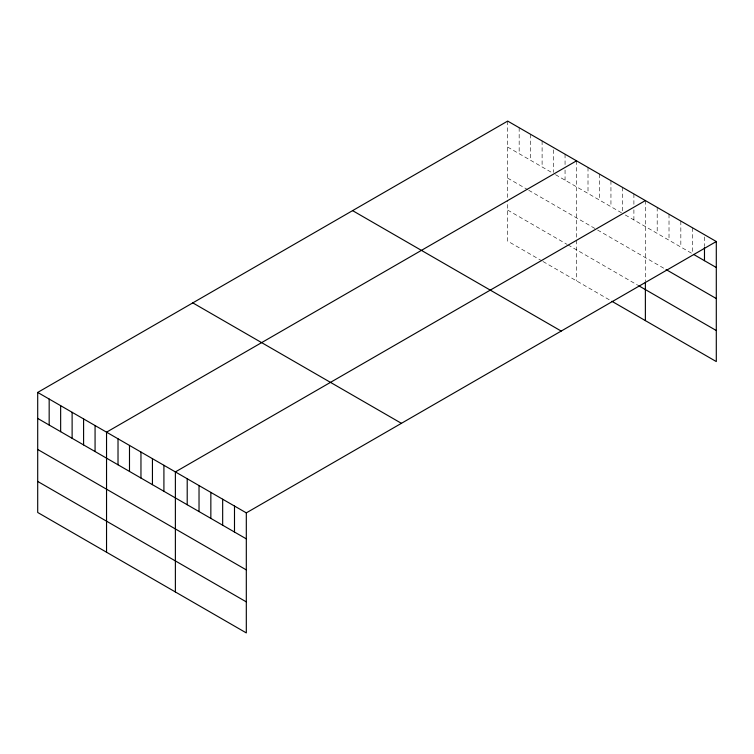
<?xml version="1.0" encoding="UTF-8"?>
<svg xmlns="http://www.w3.org/2000/svg" width="754" height="754" viewBox="0 0 754 754"><rect width="100%" height="100%" fill="white"/><g stroke="black" fill="none" stroke-linecap="round" stroke-linejoin="round"><path stroke-width="0.57" stroke-dasharray="3.77 2.83" d="M507.687 147.077L551.674 172.468M555.5 174.674L621.466 212.769M625.292 214.975L691.672 253.297M507.687 178.114L527.772 189.706M528.724 190.262L596.612 229.452M597.564 230.008L665.075 268.98M507.687 210.093L566.97 244.315M567.922 244.871L637.724 285.163M542.107 261.007L507.687 241.129L507.687 200.498M543.069 261.553L610.947 300.752M704.481 236.963L704.481 246.002M692.662 227.878L692.662 253.872M680.834 221.054L680.834 247.039M669.015 214.221L669.015 240.215M657.196 207.397L657.196 233.391M645.377 200.573L645.377 281.053M633.897 193.948L633.897 205.248M633.897 209.772L633.897 219.942M622.427 187.322L622.427 212.185M610.947 180.706L610.947 206.7M599.477 174.08L599.477 200.074M588.007 167.454L588.007 193.448M576.527 160.828L576.527 238.113M576.527 240.243L576.527 280.874M565.057 154.202L565.057 165.503M565.057 170.027L565.057 180.197M553.587 149.839L553.587 172.44M542.107 140.96L542.107 166.954M530.637 134.335L530.637 160.329M519.167 127.709L519.167 153.703M507.687 121.083L507.687 198.368"/><path stroke-width="1.13" d="M716.3 241.525L246.313 512.871L246.313 632.917L37.7 512.475L37.7 392.429L507.687 121.083L716.3 241.525L716.3 361.571L611.909 301.298M576.527 160.828L106.54 432.174L106.54 552.22M645.377 200.573L175.38 471.919L175.38 591.965M693.642 254.437L716.3 267.519M666.055 269.546L716.3 298.556M638.676 285.719L716.3 330.535M352.589 210.63L561.202 331.072M192.798 302.882L401.411 423.324M37.7 392.429L246.313 512.871M37.7 418.423L246.313 538.865M37.7 449.459L246.313 569.901M37.7 481.438L246.313 601.88M704.481 247.133L704.481 260.696M645.377 282.119L645.377 320.62M234.494 506.047L234.494 532.041M222.666 499.223L222.666 525.218M210.847 492.4L210.847 518.384M199.028 485.567L199.028 511.561M187.209 478.743L187.209 504.737M163.91 465.293L163.91 491.288M152.44 458.668L152.44 484.662M140.96 452.051L140.96 478.045M129.49 445.425L129.49 471.42M118.02 438.8L118.02 464.794M95.07 425.548L95.07 451.542M83.59 418.922L83.59 444.917M72.12 412.306L72.12 438.291M60.65 405.68L60.65 431.674M49.17 399.054L49.17 425.049"/></g></svg>
